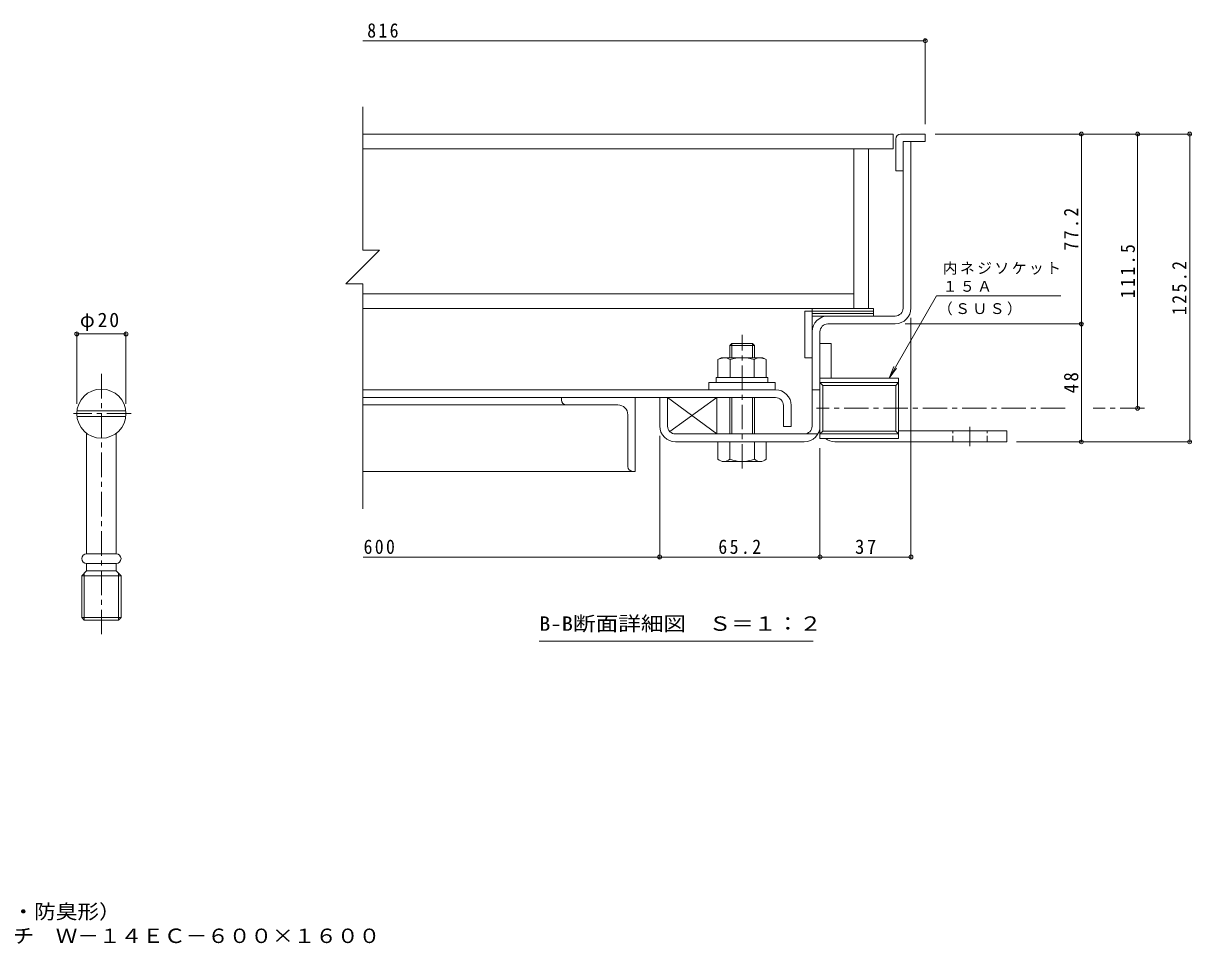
# Model space of a CAD drawing. Units: millimetres on the paper, enlarged 10 times, with parts at other scales. Extents: x -2620 to 2735, y -1962 to 1870.
# Drawn here: x 358 to 2735, y -1962 to -88 of the extents above; entities that cross this region are included whole.
import ezdxf
from ezdxf.enums import TextEntityAlignment as Align

# ---------------------------------------------------------------- set-up
doc = ezdxf.new("R2010")
doc.units = ezdxf.units.MM
doc.header["$LTSCALE"] = 10
doc.header["$PDMODE"] = 32
doc.header["$PDSIZE"] = 8
doc.linetypes.add('CHAIN1', pattern=[8, 5, -1, 1, -1])
doc.linetypes.add('DASHED1', pattern=[1.8, 1.2, -0.6])
for name, color, linetype, lineweight in [('D-1', 2, 'Continuous', 9), ('D-2', 3, 'Continuous', 9), ('D-3', 4, 'Continuous', 9), ('D-5', 7, 'Continuous', 9), ('D-6', 6, 'Continuous', 5), ('D-7', 5, 'Continuous', 5), ('D-8', 5, 'Continuous', 5), ('D-9', 134, 'Continuous', 5), ('D-A', 3, 'Continuous', 9), ('D-B', 6, 'Continuous', 5), ('D-E', 3, 'Continuous', 9), ('D-F', 7, 'Continuous', 9), ('F-5', 7, 'Continuous', 9)]:
    doc.layers.add(name, color=color, linetype=linetype, lineweight=lineweight)
doc.styles.add('ＭＳ ゴシック', font='')
doc.styles.get('ＭＳ ゴシック').set_extended_font_data('MS Gothic')

msp = doc.modelspace()

# ---------------------------------------------------------------- linework, layer by layer
at = {"layer": 'D-1'}
for p, q in [((2147.68, -667.37), (2147.68, -328.37)), ((2147.68, -328.37), (2163.68, -328.37)), ((2163.68, -667.37), (2163.68, -328.37)), ((2131.68, -683.37), (1994.68, -683.37)), ((1994.68, -699.37), (2131.68, -699.37)), ((1962.68, -907.37), (1962.68, -715.37)), ((1978.68, -715.37), (1978.68, -907.37)), ((2138.68, -809.49), (1978.68, -809.49)), ((1978.68, -809.49), (1978.68, -932.49)), ((2132.87, -824.41), (1984.49, -824.41)), ((1984.49, -917.57), (1984.49, -824.41)), ((2138.68, -818.6), (2132.87, -824.41)), ((2132.87, -824.41), (2132.87, -917.57)), ((2138.68, -809.49), (2138.68, -932.49)), ((1668.68, -907.37), (1668.68, -849.37)), ((1978.68, -833.37), (1962.68, -833.37)), ((1974.39, -923.37), (1684.68, -923.37)), ((1978.68, -923.38), (1984.49, -917.57)), ((2138.68, -923.38), (1978.68, -923.38)), ((2132.87, -917.57), (1984.49, -917.57)), ((2138.68, -923.38), (2132.87, -917.57)), ((1684.68, -939.37), (1795.18, -939.37)), ((1845.18, -939.37), (1946.68, -939.37)), ((2138.68, -932.49), (1978.68, -932.49))]:
    msp.add_line(p, q, dxfattribs=at)
for points in [[(2138.68, -818.6), (1978.68, -818.6), (1984.49, -824.41)], [(1652.68, -907.37), (1652.68, -849.37), (1668.68, -849.37)]]:
    msp.add_lwpolyline(points, dxfattribs=at)
for centre, radius, start, end in [((1994.68, -715.37), 32, 90, 180), ((2131.68, -667.37), 16, 270, 0), ((2131.68, -667.37), 32, 270, 0), ((1994.68, -715.37), 16, 90, 180), ((1684.68, -907.37), 32, 180, 270), ((1684.68, -907.37), 16, 180, 270), ((1946.68, -907.37), 32, 270, 0), ((1946.68, -907.37), 16, 270, 0)]:
    msp.add_arc(centre, radius, start, end, dxfattribs=at)
at = {"layer": 'D-2'}
for p, q in [((2127.68, -313.37), (1048.42, -313.37)), ((2127.68, -313.37), (2127.68, -343.37)), ((1048.42, -343.37), (2127.68, -343.37))]:
    msp.add_line(p, q, dxfattribs=at)
at = {"layer": 'D-3'}
for p, q in [((2132.68, -323.37), (2132.68, -388.37)), ((2142.68, -313.37), (2192.68, -313.37)), ((2192.68, -328.37), (2147.68, -328.37)), ((2147.68, -328.37), (2147.68, -388.37)), ((2192.68, -313.37), (2192.68, -328.37)), ((2147.68, -388.37), (2132.68, -388.37))]:
    msp.add_line(p, q, dxfattribs=at)
msp.add_arc((2142.68, -323.37), 10, 90, 180, dxfattribs=at)
at = {"layer": 'D-5'}
for p, q in [((2119.07, -809.49), (2215.58, -642.33)), ((2215.58, -642.33), (2468.32, -642.33)), ((2119.07, -809.49), (2128.64, -786.39)), ((2119.07, -809.49), (2134.29, -789.65)), ((1964.85, -1345.06), (1407.35, -1345.06))]:
    msp.add_line(p, q, dxfattribs=at)
at = {"layer": 'D-5', "color": 3, "linetype": 'CHAIN1'}
for p, q in [((516.86, -800.93), (516.86, -1338.09)), ((577.63, -882.01), (459.88, -882.01))]:
    msp.add_line(p, q, dxfattribs=at)
at = {"layer": 'D-5', "color": 3}
for p, q in [((467.19, -876.26), (566.53, -876.26)), ((467.19, -887.76), (566.53, -887.76)), ((486.86, -922.01), (486.86, -1167.01)), ((546.86, -922.01), (546.86, -1167.01)), ((486.86, -1167.01), (546.86, -1167.01)), ((486.86, -1187.01), (546.86, -1187.01)), ((486.86, -1187.01), (486.86, -1202.01)), ((546.86, -1187.01), (546.86, -1202.01)), ((476.86, -1212.01), (486.86, -1202.01)), ((476.86, -1212.01), (476.86, -1296.74)), ((481.86, -1302.01), (481.86, -1207.01)), ((486.86, -1202.01), (546.86, -1202.01)), ((556.86, -1212.01), (546.86, -1202.01)), ((551.86, -1207.01), (551.86, -1302.01)), ((476.86, -1296.74), (556.86, -1296.74)), ((476.86, -1296.74), (481.86, -1302.01)), ((551.86, -1302.01), (481.86, -1302.01)), ((551.86, -1302.01), (556.86, -1296.74))]:
    msp.add_line(p, q, dxfattribs=at)
msp.add_lwpolyline([(476.86, -1212.01), (556.86, -1212.01), (556.86, -1296.74)], dxfattribs=at)
msp.add_circle((516.86, -882.01), 50, dxfattribs=at)
for centre, start, end in [((486.86, -1177.01), 90, 270), ((546.86, -1177.01), 270, 90)]:
    msp.add_arc(centre, 10, start, end, dxfattribs=at)
at = {"layer": 'D-6'}
for p, q in [((1947.68, -673.37), (1962.68, -673.37)), ((1947.68, -673.37), (1947.68, -768.37)), ((1962.68, -668.37), (1962.68, -768.37)), ((2087.68, -673.37), (1962.68, -673.37)), ((2087.68, -678.37), (1962.68, -678.37)), ((2087.68, -683.37), (1962.68, -683.37)), ((1947.68, -768.37), (1962.68, -768.37)), ((1668.68, -849.37), (1668.68, -907.37)), ((1673.2, -918.52), (1768.68, -849.37)), ((1684.68, -923.37), (1768.68, -923.37))]:
    msp.add_line(p, q, dxfattribs=at)
msp.add_lwpolyline([(2087.68, -683.37), (2087.68, -668.37), (1962.68, -668.37)], dxfattribs=at)
msp.add_lwpolyline([(1768.68, -923.37), (1768.68, -849.37), (1668.68, -849.37)], close=True, dxfattribs=at)
at = {"layer": 'D-7', "linetype": 'CHAIN1'}
msp.add_line((1820.18, -993.76), (1820.18, -721.71), dxfattribs=at)
at = {"layer": 'D-7'}
for p, q in [((1799.24, -739.37), (1795.18, -743.43)), ((1845.18, -743.43), (1795.18, -743.43)), ((1795.18, -766.87), (1795.18, -743.43)), ((1841.12, -739.37), (1799.24, -739.37)), ((1799.24, -766.87), (1799.24, -739.37)), ((1841.12, -739.37), (1845.18, -743.43)), ((1841.12, -766.87), (1841.12, -739.37)), ((1845.18, -743.43), (1845.18, -766.87)), ((1845.18, -743.43), (1845.18, -766.87)), ((1795.18, -923.37), (1795.18, -849.37)), ((1799.24, -923.37), (1799.24, -849.37)), ((1841.12, -923.37), (1841.12, -849.37)), ((1845.18, -849.37), (1845.18, -923.37)), ((1771.18, -974.9), (1771.18, -939.37)), ((1869.18, -939.37), (1771.18, -939.37)), ((1795.18, -974.9), (1795.18, -939.37)), ((1845.18, -939.37), (1845.18, -974.9)), ((1869.18, -974.9), (1869.18, -939.37)), ((1857.18, -979.37), (1783.18, -979.37))]:
    msp.add_line(p, q, dxfattribs=at)
at = {"layer": 'D-7', "color": 2, "lineweight": 9}
for p, q in [((1771.11, -772.17), (1777.68, -768.37)), ((1771.11, -772.17), (1771.11, -808.37)), ((1862.68, -768.37), (1777.68, -768.37)), ((1795.64, -772.17), (1795.64, -808.37)), ((1844.72, -772.17), (1844.72, -808.37))]:
    msp.add_line(p, q, dxfattribs=at)
at = {"layer": 'D-7', "color": 134}
for p, q in [((1752.68, -818.37), (1752.68, -833.37)), ((1752.68, -818.37), (1887.68, -818.37)), ((1887.68, -818.37), (1887.68, -833.37)), ((1752.68, -833.37), (1887.68, -833.37))]:
    msp.add_line(p, q, dxfattribs=at)
at = {"layer": 'D-7', "color": 6}
for p, q in [((1767.68, -808.37), (1767.68, -818.37)), ((1767.68, -818.37), (1872.68, -818.37))]:
    msp.add_line(p, q, dxfattribs=at)
at = {"layer": 'D-7', "color": 2, "lineweight": 9}
msp.add_lwpolyline([(1862.68, -768.37), (1869.25, -772.17), (1869.25, -808.37), (1771.11, -808.37)], dxfattribs=at)
at = {"layer": 'D-7', "color": 6}
msp.add_lwpolyline([(1767.68, -808.37), (1872.68, -808.37), (1872.68, -818.37)], dxfattribs=at)
at = {"layer": 'D-7', "color": 2, "lineweight": 9}
for centre, radius, start, end in [((1785.59, -797.26), 28.97, 94.38438, 120), ((1782.61, -792.57), 24.21, 57.42749, 88.18784), ((1820.18, -849.58), 81.2, 72.41188, 107.5881), ((1857.75, -792.57), 24.21, 91.81215, 122.57249), ((1854.77, -797.26), 28.97, 59.99998, 85.6156)]:
    msp.add_arc(centre, radius, start, end, dxfattribs=at)
at = {"layer": 'D-7'}
for centre, radius, start, end in [((1783.18, -961.05), 18.33, 229.1022, 310.89809), ((1820.18, -907.3), 72.08, 249.70546, 290.29454), ((1857.18, -961.05), 18.33, 229.10191, 310.8978)]:
    msp.add_arc(centre, radius, start, end, dxfattribs=at)
at = {"layer": 'D-8'}
for p, q in [((2077.68, -668.37), (2077.68, -343.37)), ((2047.68, -668.37), (2077.68, -668.37))]:
    msp.add_line(p, q, dxfattribs=at)
msp.add_lwpolyline([(2077.68, -343.37), (2047.68, -343.37), (2047.68, -668.37)], dxfattribs=at)
at = {"layer": 'D-9'}
for p, q in [((2047.68, -343.37), (1048.42, -343.37)), ((2047.68, -668.37), (2047.68, -343.37)), ((1048.42, -638.37), (2047.68, -638.37)), ((1048.42, -668.37), (2047.68, -668.37))]:
    msp.add_line(p, q, dxfattribs=at)
at = {"layer": 'D-A'}
for p, q in [((1049.13, -833.37), (1888.18, -833.37)), ((1049.13, -849.37), (1888.18, -849.37)), ((1904.18, -865.37), (1904.18, -908.37)), ((1920.18, -865.37), (1920.18, -908.37)), ((1904.18, -908.37), (1920.18, -908.37))]:
    msp.add_line(p, q, dxfattribs=at)
for radius in [32, 16]:
    msp.add_arc((1888.18, -865.37), radius, 0, 90, dxfattribs=at)
at = {"layer": 'D-B'}
for p, q in [((1452.68, -849.37), (1049.13, -849.37)), ((1452.68, -849.37), (1602.68, -849.37)), ((1452.68, -854.37), (1452.68, -849.37)), ((1602.68, -849.37), (1602.68, -999.37)), ((1462.68, -864.37), (1049.13, -864.37)), ((1462.68, -864.37), (1567.68, -864.37)), ((1587.68, -989.37), (1587.68, -884.37)), ((1597.68, -999.37), (1049.13, -999.37)), ((1597.68, -999.37), (1602.68, -999.37))]:
    msp.add_line(p, q, dxfattribs=at)
for centre, radius, start, end in [((1462.68, -854.37), 10, 180, 270), ((1567.68, -884.37), 20, 0, 90), ((1597.68, -989.37), 10, 180, 270)]:
    msp.add_arc(centre, radius, start, end, dxfattribs=at)
at = {"layer": 'D-E'}
for p, q in [((1978.68, -739.37), (1978.68, -907.37)), ((1978.68, -739.37), (2001.18, -739.37)), ((2001.18, -809.49), (2001.18, -739.37)), ((2138.68, -916.87), (2358.68, -916.87)), ((2358.68, -916.87), (2358.68, -939.37)), ((2358.68, -939.37), (2008.68, -939.37))]:
    msp.add_line(p, q, dxfattribs=at)
at = {"layer": 'D-E', "linetype": 'DASHED1'}
for p, q in [((2248.68, -939.37), (2248.68, -916.87)), ((2318.68, -939.37), (2318.68, -916.87))]:
    msp.add_line(p, q, dxfattribs=at)
at = {"layer": 'D-E', "linetype": 'CHAIN1'}
msp.add_line((2283.68, -948.11), (2283.68, -908.66), dxfattribs=at)
at = {"layer": 'D-E'}
msp.add_arc((2008.68, -909.37), 30, 230.3984, 270, dxfattribs=at)
at = {"layer": 'D-F'}
for p, q in [((2192.68, -123.49), (1048.42, -123.49)), ((2192.68, -120.49), (2192.68, -293.37)), ((1048.42, -257.61), (1048.42, -549.13)), ((2733.68, -313.37), (2212.68, -313.37)), ((2510.52, -313.37), (2510.52, -699.37)), ((2624.66, -870.99), (2624.66, -313.37)), ((2730.68, -313.37), (2730.68, -939.37)), ((1082.83, -549.13), (1014.01, -617.95)), ((1048.42, -549.13), (1082.83, -549.13)), ((1048.42, -617.95), (1014.01, -617.95)), ((1048.42, -617.95), (1048.42, -1075.91)), ((2163.68, -1176.71), (2163.68, -687.37)), ((2513.52, -699.37), (2151.68, -699.37)), ((2510.52, -699.37), (2510.52, -939.37)), ((466.86, -716.81), (466.86, -862.01)), ((466.86, -719.81), (566.86, -719.81)), ((566.86, -716.81), (566.86, -862.01)), ((1652.68, -1176.71), (1652.68, -927.37)), ((2733.68, -939.37), (2378.68, -939.37)), ((1978.68, -1176.71), (1978.68, -952.49)), ((1652.68, -1173.71), (1049.13, -1173.71)), ((1978.68, -1173.71), (1652.68, -1173.71)), ((2163.68, -1173.71), (1978.68, -1173.71))]:
    msp.add_line(p, q, dxfattribs=at)
at = {"layer": 'D-F', "linetype": 'CHAIN1'}
for p, q in [((2477.67, -870.99), (1971.31, -870.99)), ((2638.96, -870.99), (2534.28, -870.99))]:
    msp.add_line(p, q, dxfattribs=at)
at = {"layer": 'D-F'}
for p in [(2192.68, -123.49), (2510.52, -313.37), (2624.66, -313.37), (2730.68, -313.37), (2510.52, -699.37), (466.86, -719.81), (566.86, -719.81), (2624.66, -870.99), (2510.52, -939.37), (2730.68, -939.37), (1652.68, -1173.71), (1978.68, -1173.71), (2163.68, -1173.71)]:
    msp.add_point(p, dxfattribs=at)

# ---------------------------------------------------------------- texts
at = {"layer": 'D-5', "color": 2, "style": 'ＭＳ ゴシック', "width": 1.15}
msp.add_text('B-B断面詳細図\u3000Ｓ＝１：２', height=29.33, dxfattribs=at).set_placement((1407.35, -1332.56), align=Align.BOTTOM_LEFT)
at = {"layer": 'D-5', "char_height": 21.99, "attachment_point": 7, "style": 'ＭＳ ゴシック'}
for s, insert in [('\\T1.17;内ネジソケット', (2228.32, -599.49)), ('\\T1.17;１５Ａ', (2228.32, -634.33)), ('\\T1.17;（ＳＵＳ）', (2218.66, -682.18))]:
    msp.add_mtext(s, dxfattribs=dict(at, insert=insert))
at = {"layer": 'D-F', "color": 2, "char_height": 29.33, "attachment_point": 7, "style": 'ＭＳ ゴシック'}
for s, insert in [('\\T1.27;\\W0.9;816', (1057.68, -117.49)), ('\\T1.19;φ20', (473.11, -713.81)), ('\\T1.27;\\W0.9;600', (1050.25, -1167.71)), ('\\T1.28;\\W0.9;65.2', (1771.93, -1167.71)), ('\\T1.27;\\W0.95;37', (2049.93, -1167.71))]:
    msp.add_mtext(s, dxfattribs=dict(at, insert=insert))
at = {"layer": 'D-F', "color": 2, "char_height": 29.33, "attachment_point": 7, "rotation": 90, "style": 'ＭＳ ゴシック'}
for s, insert in [('\\T1.28;\\W0.9;77.2', (2504.52, -550.12)), ('\\T1.28;\\W0.9;111.5', (2619.66, -647.18)), ('\\T1.28;\\W0.9;125.2', (2724.68, -681.37)), ('\\T1.27;\\W0.95;48', (2504.52, -840.62))]:
    msp.add_mtext(s, dxfattribs=dict(at, insert=insert))
at = {"layer": 'F-5', "color": 2, "style": 'ＭＳ ゴシック', "width": 1.1}
for s, p in [('縞鋼板蓋\u3000屋内用\u3000二重蓋\u3000密閉形（防水・防臭形）', (-500.11, -1918.5)), ('スチール製\u3000ステンレス目地\u3000マシンハッチ\u3000Ｗ－１４ＥＣ－６００×１６００', (-500.11, -1967.71))]:
    msp.add_text(s, height=29.33, dxfattribs=at).set_placement(p, align=Align.BOTTOM_LEFT)

doc.saveas('drawing.dxf')
